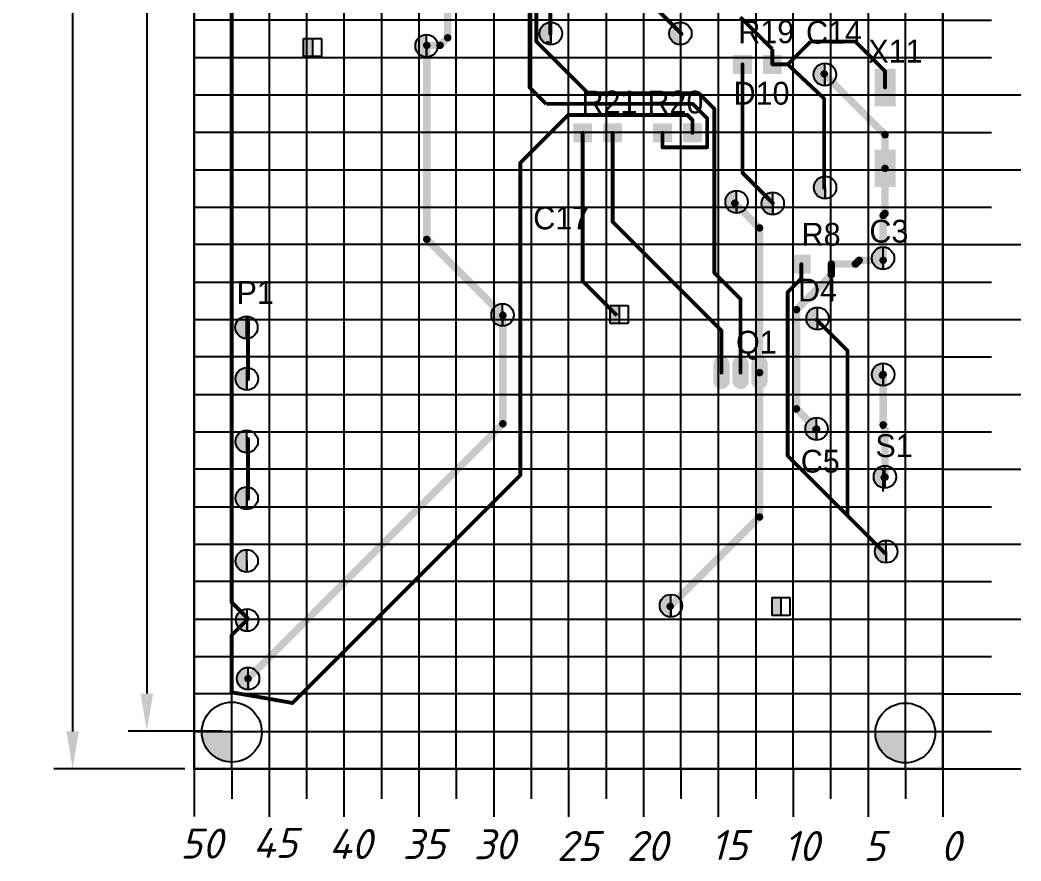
# Model space of a CAD drawing. Header units: millimetres. Extents: x 40 to 3761, y -469 to 920.
# Drawn here: x 1668.6 to 1735.4, y -23.1 to 33.1 of the extents above; entities that cross this region are included whole.
import ezdxf

# ---------------------------------------------------------------- set-up
doc = ezdxf.new("R2010")
doc.units = ezdxf.units.MM
doc.layers.get('Defpoints').update_dxf_attribs({"color": 5})
for name, color, linetype in [('3-размеры', 6, 'Continuous'), ('BottomLayer', 5, 'Continuous'), ('PDF _Текст', 7, 'Continuous'), ('TopLayer', 1, 'Continuous'), ('TopOverlay', 2, 'Continuous'), ('Слой1', 7, 'Continuous')]:
    doc.layers.add(name, color=color, linetype=linetype)
doc.styles.add('PDF ISOCPEUR Italic', font='isocpeui.ttf')
doc.dimstyles.new('ISO-25', dxfattribs={"dimtxt": 2.5, "dimasz": 2.5, "dimexe": 1.25, "dimexo": 0.625, "dimtad": 1, "dimtxsty": 'Standard', "dimcen": 2.5, "dimadec": 0, "dimazin": 0, "dimtfac": 1, "dimtmove": 0, "dimatfit": 3, "dimfxl": 1, "dimarcsym": 0})

# ---------------------------------------------------------------- blocks, each defined once
blk = doc.blocks.new('*U97')
for p, q in [((-3.75, 1.609), (-3.75, -1.609)), ((-1.25, 1.609), (-1.25, -0.391)), ((1.25, 1.609), (1.25, -1.609)), ((3.75, 1.609), (3.75, -0.391))]:
    blk.add_line(p, q)
blk = doc.blocks.new('*U98')
at = {"color": 0, "linetype": 'ByBlock', "lineweight": -2, "transparency": 16777216}
for p in [(0, 0), (10, 0), (20, 0), (30, 0), (40, 0)]:
    blk.add_blockref('*U97', p, dxfattribs=at)
blk = doc.blocks.new('*U99')
blk.add_line((0, 0.984), (0, -0.984))
blk = doc.blocks.new('*U100')
at = {"color": 0, "linetype": 'ByBlock', "lineweight": -2, "transparency": 16777216}
for p in [(80, 0), (85, 0), (90, 0), (95, 0), (100, 0), (105, 0), (110, 0), (115, 0), (120, 0), (125, 0)]:
    blk.add_blockref('*U99', p, dxfattribs=at)
blk = doc.blocks.new('*U95')
blk.add_line((1.624, 0), (-1.624, 0))
blk = doc.blocks.new('*U96')
at = {"color": 0, "linetype": 'ByBlock', "lineweight": -2, "transparency": 16777216}
for p in [(0, -75), (0, -77.5), (0, -80), (0, -82.5), (0, -85), (0, -87.5), (0, -90), (0, -92.5), (0, -95), (0, -97.5), (0, -100), (0, -102.5), (0, -105), (0, -107.5), (0, -110), (0, -112.5), (0, -115), (0, -117.5), (0, -120), (0, -122.5), (0, -125)]:
    blk.add_blockref('*U95', p, dxfattribs=at)
blk = doc.blocks.new('*D110')
at = {"layer": '3-размеры', "color": 0, "lineweight": -2, "transparency": 16777216}
for p, q in [((1679.606, 135.565), (1670.86, 135.565)), ((1672.11, 133.065), (1672.11, -14.435)), ((1679.606, -16.935), (1670.86, -16.935))]:
    blk.add_line(p, q, dxfattribs=at)
at = {"layer": '3-размеры', "color": 0, "transparency": 16777216}
for points in [[(1671.693, 133.065), (1672.526, 133.065), (1672.11, 135.565)], [(1671.693, -14.435), (1672.526, -14.435), (1672.11, -16.935)]]:
    blk.add_solid(points, dxfattribs=at)
at = {"layer": 'Defpoints', "color": 0, "transparency": 16777216}
for p in [(1680.231, 135.565), (1672.11, -16.935), (1680.231, -16.935)]:
    blk.add_point(p, dxfattribs=at)
at = {"layer": '3-размеры', "color": 0, "transparency": 16777216, "insert": (1670.235, 59.315), "char_height": 2.5, "attachment_point": 5, "rotation": 90}
blk.add_mtext('150h12', dxfattribs=at)
blk = doc.blocks.new('*D106')
at = {"layer": '3-размеры', "color": 0, "lineweight": -2, "transparency": 16777216}
for p, q in [((1682.106, 130.565), (1675.815, 130.565)), ((1677.065, 128.065), (1677.065, -11.917)), ((1682.109, -14.417), (1675.815, -14.417))]:
    blk.add_line(p, q, dxfattribs=at)
at = {"layer": '3-размеры', "color": 0, "transparency": 16777216}
for points in [[(1676.648, 128.065), (1677.482, 128.065), (1677.065, 130.565)], [(1676.648, -11.917), (1677.482, -11.917), (1677.065, -14.417)]]:
    blk.add_solid(points, dxfattribs=at)
at = {"layer": 'Defpoints', "color": 0, "transparency": 16777216}
for p in [(1682.731, 130.565), (1677.065, -14.417), (1682.734, -14.417)]:
    blk.add_point(p, dxfattribs=at)
at = {"layer": '3-размеры', "color": 0, "transparency": 16777216, "insert": (1675.19, 58.074), "char_height": 2.5, "attachment_point": 5, "rotation": 90}
blk.add_mtext('145%%P0.2', dxfattribs=at)
blk = doc.blocks.new('*U101')
for p, q in [((2.5, 76.25), (2.5, -76.25)), ((-2.5, 73.75), (-2.5, -76.25)), ((0.003, -76.25), (0.003, 73.75))]:
    blk.add_line(p, q)
blk = doc.blocks.new('*U102')
at = {"color": 0, "linetype": 'ByBlock', "lineweight": -2, "transparency": 16777216}
for p in [(0, 0), (7.5, 0), (15, 0), (22.5, 0), (30, 0), (37.5, 0), (45, 0)]:
    blk.add_blockref('*U101', p, dxfattribs=at)
blk = doc.blocks.new('*U103')
for p, q in [((25, 2.5), (-25, 2.5)), ((-25, 0), (25, 0)), ((-25, -2.5), (25, -2.5))]:
    blk.add_line(p, q)
blk = doc.blocks.new('*U104')
at = {"color": 0, "linetype": 'ByBlock', "lineweight": -2, "transparency": 16777216}
for p in [(0, 45), (0, 37.5), (0, 30), (0, 22.5), (0, 15), (0, 7.5), (0, 0)]:
    blk.add_blockref('*U103', p, dxfattribs=at)

msp = doc.modelspace()

# ---------------------------------------------------------------- hatches: boundary and pattern name
h = msp.add_hatch(color=256)
h.dxf.hatch_style = 1
h.paths.add_polyline_path([(1704.043, 32.912, 0.414214), (1703.293, 32.162, 0.414214), (1704.043, 31.412), (1704.043, 32.162)])
h = msp.add_hatch(color=256)
h.dxf.hatch_style = 1
h.paths.add_polyline_path([(1712.696, 32.916, 0.414214), (1711.946, 32.166, 0.414214), (1712.696, 31.416), (1712.696, 32.166)])
h = msp.add_hatch(color=256)
h.dxf.hatch_style = 1
h.paths.add_polyline_path([(1688.125, 31.84), (1687.531, 31.84), (1687.531, 30.64), (1688.125, 30.64)])
h = msp.add_hatch(color=256)
h.dxf.hatch_style = 1
h.paths.add_polyline_path([(1695.747, 32.088, 0.414214), (1694.997, 31.338, 0.414214), (1695.747, 30.588), (1695.747, 31.338)])
h = msp.add_hatch(color=256)
h.dxf.hatch_style = 1
h.paths.add_polyline_path([(1722.35, 30.174, 0.414214), (1721.6, 29.424, 0.414214), (1722.35, 28.674), (1722.35, 29.424)])
h = msp.add_hatch(color=256)
h.dxf.hatch_style = 1
h.paths.add_polyline_path([(1722.361, 22.635, 0.414214), (1721.611, 21.885, 0.414214), (1722.361, 21.135), (1722.361, 21.885)])
h = msp.add_hatch(color=256)
h.dxf.hatch_style = 1
h.paths.add_polyline_path([(1716.452, 21.674, 0.414214), (1715.702, 20.924, 0.414214), (1716.452, 20.174), (1716.452, 20.924)])
h = msp.add_hatch(color=256)
h.dxf.hatch_style = 1
h.paths.add_polyline_path([(1718.864, 21.559, 0.414214), (1718.114, 20.809, 0.414214), (1718.864, 20.059), (1718.864, 20.809)])
h = msp.add_hatch(color=256)
h.dxf.hatch_style = 1
h.paths.add_polyline_path([(1726.232, 17.905, 0.414214), (1725.482, 17.155, 0.414214), (1726.232, 16.405), (1726.232, 17.155)])
h = msp.add_hatch(color=256)
h.dxf.hatch_style = 1
h.paths.add_polyline_path([(1700.823, 14.12, 0.414214), (1700.073, 13.37, 0.414214), (1700.823, 12.62), (1700.823, 13.37)])
h = msp.add_hatch(color=256)
h.dxf.hatch_style = 1
h.paths.add_polyline_path([(1708.609, 14.005), (1708.015, 14.005), (1708.015, 12.805), (1708.609, 12.805)])
h = msp.add_hatch(color=256)
h.dxf.hatch_style = 1
h.paths.add_polyline_path([(1721.863, 13.88, 0.414214), (1721.113, 13.13, 0.414214), (1721.863, 12.38), (1721.863, 13.13)])
h = msp.add_hatch(color=256)
h.dxf.hatch_style = 1
h.paths.add_polyline_path([(1683.715, 13.293, 0.414214), (1682.965, 12.543, 0.414214), (1683.715, 11.793), (1683.715, 12.543)])
h = msp.add_hatch(color=256)
h.dxf.hatch_style = 1
h.paths.add_polyline_path([(1726.243, 10.141, 0.414214), (1725.493, 9.391, 0.414214), (1726.243, 8.641), (1726.243, 9.391)])
h = msp.add_hatch(color=256)
h.dxf.hatch_style = 1
h.paths.add_polyline_path([(1683.741, 9.859, 0.414214), (1682.991, 9.109, 0.414214), (1683.741, 8.359), (1683.741, 9.109)])
h = msp.add_hatch(color=256)
h.dxf.hatch_style = 1
h.paths.add_polyline_path([(1721.799, 6.521, 0.414214), (1721.049, 5.771, 0.414214), (1721.799, 5.021), (1721.799, 5.771)])
h = msp.add_hatch(color=256)
h.dxf.hatch_style = 1
h.paths.add_polyline_path([(1683.733, 5.676, 0.414214), (1682.983, 4.926, 0.414214), (1683.733, 4.176), (1683.733, 4.926)])
h = msp.add_hatch(color=256)
h.dxf.hatch_style = 1
h.paths.add_polyline_path([(1726.361, 3.315, 0.414214), (1725.611, 2.565, 0.414214), (1726.361, 1.815), (1726.361, 2.565)])
h = msp.add_hatch(color=256)
h.dxf.hatch_style = 1
h.paths.add_polyline_path([(1683.733, 1.885, 0.414214), (1682.983, 1.135, 0.414214), (1683.733, 0.385), (1683.733, 1.135)])
h = msp.add_hatch(color=256)
h.dxf.hatch_style = 1
h.paths.add_polyline_path([(1726.444, -1.685, 0.414214), (1725.694, -2.435, 0.414214), (1726.444, -3.185), (1726.444, -2.435)])
h = msp.add_hatch(color=256)
h.dxf.hatch_style = 1
h.paths.add_polyline_path([(1683.733, -2.305, 0.414214), (1682.983, -3.055, 0.414214), (1683.733, -3.805), (1683.733, -3.055)])
h = msp.add_hatch(color=256)
h.dxf.hatch_style = 1
h.paths.add_polyline_path([(1712.066, -5.292, 0.414214), (1711.316, -6.042, 0.414214), (1712.066, -6.792), (1712.066, -6.042)])
h = msp.add_hatch(color=256)
h.dxf.hatch_style = 1
h.paths.add_polyline_path([(1719.414, -5.5), (1718.82, -5.5), (1718.82, -6.7), (1719.414, -6.7)])
h = msp.add_hatch(color=256)
h.dxf.hatch_style = 1
h.paths.add_polyline_path([(1683.763, -6.25, 0.414214), (1683.013, -7, 0.414214), (1683.763, -7.75), (1683.763, -7)])
h = msp.add_hatch(color=256)
h.dxf.hatch_style = 1
h.paths.add_polyline_path([(1683.824, -10.164, 0.414214), (1683.074, -10.914, 0.414214), (1683.824, -11.664), (1683.824, -10.914)])
at = {"layer": 'BottomLayer'}
h = msp.add_hatch(color=256, dxfattribs=at)
h.dxf.hatch_style = 1
edge = h.paths.add_edge_path()
edge.add_line((1682.735, -14.485), (1680.735, -14.485))
edge.add_arc((1682.749, -14.471), 2.013, 180.37805, 269.62195)
edge.add_line((1682.735, -16.485), (1682.735, -14.485))
h = msp.add_hatch(color=256, dxfattribs=at)
h.dxf.hatch_style = 1
edge = h.paths.add_edge_path()
edge.add_line((1727.722, -14.541), (1725.722, -14.541))
edge.add_arc((1727.736, -14.528), 2.013, 180.37805, 269.62195)
edge.add_line((1727.722, -16.541), (1727.722, -14.541))

# ---------------------------------------------------------------- linework, layer by layer
for p, q in [((1680.231, -16.935), (1680.231, 133.065)), ((1730.231, -16.935), (1730.231, 133.065)), ((1730.231, 131.815), (1730.231, -16.935)), ((1680.179, 0.145), (1680.179, 0.145)), ((1730.231, -14.435), (1730.231, -11.935)), ((1680.231, -16.935), (1680.231, -14.435)), ((1681.481, -16.935), (1680.231, -16.935)), ((1680.231, -16.935), (1680.231, -20.13)), ((1680.231, -16.935), (1682.734, -16.935)), ((1730.231, -16.935), (1681.481, -16.935))]:
    msp.add_line(p, q)
for centre in [(1682.735, -14.485), (1727.722, -14.541)]:
    msp.add_circle(centre, 2, dxfattribs=at)
at = {"layer": 'TopLayer'}
for points, const_width in [([(1682.732, -5.822), (1682.732, 45.616)], 0.254), ([(1703.077, 31.628), (1703.077, 45.141)], 0.254), ([(1697.159, 31.882), (1697.159, 42.55)], 0.5), ([(1702.62, 28.58), (1702.62, 42.804)], 0.254), ([(1704.017, 32.136), (1704.017, 36.607)], 0.254), ([(1712.78, 32.136), (1708.335, 36.581)], 0.254), ([(1718.844, 31.12), (1716.71, 33.254)], 0.254), ([(1697.159, 31.882), (1696.651, 31.374)], 0.5), ([(1695.762, 18.42), (1695.762, 31.374)], 0.5), ([(1696.651, 31.374), (1695.762, 31.374)], 0.5), ([(1706.531, 28.174), (1703.077, 31.628)], 0.254), ([(1721.39, 31.628), (1719.866, 30.104)], 0.254), ([(1724.388, 31.628), (1721.39, 31.628)], 0.254), ([(1726.369, 29.647), (1724.388, 31.628)], 0.254), ([(1718.844, 30.104), (1718.844, 31.12)], 0.254), ([(1716.844, 22.865), (1716.844, 30.104)], 0.254), ([(1719.866, 30.104), (1718.844, 30.104)], 0.254), ([(1722.305, 27.818), (1719.866, 30.104)], 0.254), ([(1726.369, 25.405), (1722.305, 29.469)], 0.5), ([(1726.369, 28.561), (1726.369, 29.647)], 0.254), ([(1703.737, 27.463), (1702.62, 28.58)], 0.254), ([(1713.923, 28.174), (1706.531, 28.174)], 0.254), ([(1714.964, 27.132), (1713.923, 28.174)], 0.254), ([(1713.516, 27.463), (1703.737, 27.463)], 0.254), ([(1714.482, 26.497), (1713.516, 27.463)], 0.254), ([(1722.305, 21.849), (1722.305, 27.818)], 0.254), ([(1705.211, 26.726), (1702.01, 23.526)], 0.254), ([(1713.161, 26.726), (1705.211, 26.726)], 0.254), ([(1713.51, 26.377), (1713.161, 26.726)], 0.254), ([(1714.964, 16.185), (1714.964, 27.132)], 0.254), ([(1713.51, 25.532), (1713.51, 26.377)], 0.254), ([(1714.482, 24.567), (1714.482, 26.497)], 0.254), ([(1706.176, 15.626), (1706.176, 25.532)], 0.254), ([(1708.176, 19.595), (1708.176, 25.532)], 0.254), ([(1711.51, 24.567), (1711.51, 25.532)], 0.254), ([(1726.369, 23.161), (1726.369, 25.405)], 0.5), ([(1714.482, 24.567), (1711.51, 24.567)], 0.254), ([(1702.01, 2.672), (1702.01, 23.526)], 0.254), ([(1726.369, 20.147), (1726.369, 23.161)], 0.5), ([(1718.876, 20.833), (1716.844, 22.865)], 0.254), ([(1717.987, 19.182), (1716.336, 20.833)], 0.5), ([(1726.369, 20.147), (1726.242, 20.02)], 0.5), ([(1726.242, 17.023), (1726.242, 20.02)], 0.5), ([(1715.447, 12.324), (1708.176, 19.595)], 0.254), ([(1717.987, 9.522), (1717.987, 19.182)], 0.5), ([(1700.842, 13.34), (1695.762, 18.42)], 0.5), ([(1720.781, 15.804), (1720.781, 16.769)], 0.254), ([(1722.781, 16.058), (1722.781, 16.769)], 0.5), ([(1724.388, 16.769), (1722.781, 16.769)], 0.5), ([(1724.642, 17.023), (1724.388, 16.769)], 0.5), ([(1726.242, 17.023), (1724.642, 17.023)], 0.5), ([(1716.717, 14.432), (1714.964, 16.185)], 0.254), ([(1722.781, 16.058), (1720.451, 13.728)], 0.5), ([(1708.462, 13.34), (1706.176, 15.626)], 0.254), ([(1720.781, 15.804), (1719.866, 14.89)], 0.254), ([(1719.866, 3.968), (1719.866, 14.89)], 0.254), ([(1716.717, 9.522), (1716.717, 14.432)], 0.254), ([(1700.842, 6.104), (1700.842, 13.34)], 0.5), ([(1720.451, 7.099), (1720.451, 13.728)], 0.5), ([(1683.824, 9.086), (1683.824, 13.086)], 0.254), ([(1723.854, 10.996), (1721.797, 13.053)], 0.254), ([(1715.447, 9.522), (1715.447, 12.324)], 0.254), ([(1723.854, -0.02), (1723.854, 10.996)], 0.254), ([(1715.447, 10.072), (1715.447, 8.972)], 1.1), ([(1716.717, 10.072), (1716.717, 8.972)], 1.1), ([(1717.987, 10.072), (1717.987, 8.972)], 1.1), ([(1717.987, -0.122), (1717.987, 9.522)], 0.5), ([(1726.242, 6.025), (1726.242, 9.403)], 0.5), ([(1721.797, 5.753), (1720.451, 7.099)], 0.5), ([(1700.842, 6.104), (1683.824, -10.914)], 0.5), ([(1726.369, 5.898), (1726.242, 6.025)], 0.5), ([(1726.369, 2.545), (1726.369, 5.898)], 0.5), ([(1683.824, 1.086), (1683.824, 5.086)], 0.254), ([(1723.854, -0.02), (1719.866, 3.968)], 0.254), ([(1702.01, 2.672), (1686.796, -12.542)], 0.254), ([(1717.987, -0.122), (1712.018, -6.091)], 0.5), ([(1726.369, -2.535), (1723.854, -0.02)], 0.254), ([(1683.824, -6.914), (1682.732, -5.822)], 0.254), ([(1683.824, -6.914), (1682.732, -8.006)], 0.254), ([(1682.732, -11.831), (1682.732, -8.006)], 0.254), ([(1685.438, -12.294), (1682.732, -11.831)], 0.254), ([(1686.796, -12.542), (1685.438, -12.294)], 0.254)]:
    msp.add_lwpolyline(points, dxfattribs=dict(at, const_width=const_width))
for points, const_width in [([(1697.284, 31.882, -1), (1697.034, 31.882, -1)], 0.25), ([(1697.284, 31.882, -1), (1697.034, 31.882, -1)], 0.25), ([(1704.08, 32.136, -1), (1703.953, 32.136, -1)], 0.127), ([(1712.843, 32.136, -1), (1712.716, 32.136, -1)], 0.127), ([(1695.887, 31.374, -1), (1695.637, 31.374, -1)], 0.25), ([(1695.887, 31.374, -1), (1695.637, 31.374, -1)], 0.25), ([(1696.776, 31.374, -1), (1696.526, 31.374, -1)], 0.25), ([(1696.776, 31.374, -1), (1696.526, 31.374, -1)], 0.25), ([(1703.14, 31.628, -1), (1703.013, 31.628, -1)], 0.127), ([(1703.14, 31.628, -1), (1703.013, 31.628, -1)], 0.127), ([(1703.896, 31.548, -1), (1703.769, 31.548, -1)], 0.127), ([(1703.896, 31.548, -1), (1703.769, 31.548, -1)], 0.127), ([(1724.451, 31.628, -1), (1724.324, 31.628, -1)], 0.127), ([(1724.451, 31.628, -1), (1724.324, 31.628, -1)], 0.127), ([(1716.907, 30.104, -1), (1716.78, 30.104, -1)], 0.127), ([(1718.907, 30.104, -1), (1718.78, 30.104, -1)], 0.127), ([(1718.907, 30.104, -1), (1718.78, 30.104, -1)], 0.127), ([(1719.93, 30.104, -1), (1719.803, 30.104, -1)], 0.127), ([(1719.93, 30.104, -1), (1719.803, 30.104, -1)], 0.127), ([(1719.93, 30.104, -1), (1719.803, 30.104, -1)], 0.127), ([(1722.43, 29.469, -1), (1722.18, 29.469, -1)], 0.25), ([(1726.432, 29.647, -1), (1726.305, 29.647, -1)], 0.127), ([(1726.432, 29.647, -1), (1726.305, 29.647, -1)], 0.127), ([(1702.683, 28.58, -1), (1702.556, 28.58, -1)], 0.127), ([(1702.683, 28.58, -1), (1702.556, 28.58, -1)], 0.127), ([(1706.595, 28.174, -1), (1706.468, 28.174, -1)], 0.127), ([(1706.595, 28.174, -1), (1706.468, 28.174, -1)], 0.127), ([(1713.986, 28.174, -1), (1713.859, 28.174, -1)], 0.127), ([(1713.986, 28.174, -1), (1713.859, 28.174, -1)], 0.127), ([(1726.432, 28.561, -1), (1726.305, 28.561, -1)], 0.127), ([(1713.58, 27.463, -1), (1713.453, 27.463, -1)], 0.127), ([(1713.58, 27.463, -1), (1713.453, 27.463, -1)], 0.127), ([(1722.368, 27.818, -1), (1722.241, 27.818, -1)], 0.127), ([(1722.368, 27.818, -1), (1722.241, 27.818, -1)], 0.127), ([(1705.274, 26.726, -1), (1705.147, 26.726, -1)], 0.127), ([(1705.274, 26.726, -1), (1705.147, 26.726, -1)], 0.127), ([(1713.224, 26.726, -1), (1713.097, 26.726, -1)], 0.127), ([(1713.224, 26.726, -1), (1713.097, 26.726, -1)], 0.127), ([(1715.028, 27.132, -1), (1714.901, 27.132, -1)], 0.127), ([(1715.028, 27.132, -1), (1714.901, 27.132, -1)], 0.127), ([(1713.573, 26.377, -1), (1713.446, 26.377, -1)], 0.127), ([(1713.573, 26.377, -1), (1713.446, 26.377, -1)], 0.127), ([(1714.545, 26.497, -1), (1714.418, 26.497, -1)], 0.127), ([(1714.545, 26.497, -1), (1714.418, 26.497, -1)], 0.127), ([(1706.239, 25.532, -1), (1706.112, 25.532, -1)], 0.127), ([(1708.239, 25.532, -1), (1708.112, 25.532, -1)], 0.127), ([(1711.573, 25.532, -1), (1711.446, 25.532, -1)], 0.127), ([(1713.573, 25.532, -1), (1713.446, 25.532, -1)], 0.127), ([(1726.494, 25.405, -1), (1726.244, 25.405, -1)], 0.25), ([(1726.494, 25.405, -1), (1726.244, 25.405, -1)], 0.25), ([(1711.573, 24.567, -1), (1711.446, 24.567, -1)], 0.127), ([(1711.573, 24.567, -1), (1711.446, 24.567, -1)], 0.127), ([(1714.545, 24.567, -1), (1714.418, 24.567, -1)], 0.127), ([(1714.545, 24.567, -1), (1714.418, 24.567, -1)], 0.127), ([(1702.074, 23.526, -1), (1701.947, 23.526, -1)], 0.127), ([(1702.074, 23.526, -1), (1701.947, 23.526, -1)], 0.127), ([(1726.494, 23.161, -1), (1726.244, 23.161, -1)], 0.25), ([(1726.494, 23.161, -1), (1726.244, 23.161, -1)], 0.25), ([(1716.907, 22.865, -1), (1716.78, 22.865, -1)], 0.127), ([(1716.907, 22.865, -1), (1716.78, 22.865, -1)], 0.127), ([(1722.368, 21.849, -1), (1722.241, 21.849, -1)], 0.127), ([(1716.461, 20.833, -1), (1716.211, 20.833, -1)], 0.25), ([(1718.939, 20.833, -1), (1718.812, 20.833, -1)], 0.127), ([(1726.367, 20.02, -1), (1726.117, 20.02, -1)], 0.25), ([(1726.367, 20.02, -1), (1726.117, 20.02, -1)], 0.25), ([(1726.494, 20.147, -1), (1726.244, 20.147, -1)], 0.25), ([(1726.494, 20.147, -1), (1726.244, 20.147, -1)], 0.25), ([(1708.239, 19.595, -1), (1708.112, 19.595, -1)], 0.127), ([(1708.239, 19.595, -1), (1708.112, 19.595, -1)], 0.127), ([(1718.112, 19.182, -1), (1717.862, 19.182, -1)], 0.25), ([(1718.112, 19.182, -1), (1717.862, 19.182, -1)], 0.25), ([(1695.887, 18.42, -1), (1695.637, 18.42, -1)], 0.25), ([(1695.887, 18.42, -1), (1695.637, 18.42, -1)], 0.25), ([(1720.844, 16.769, -1), (1720.717, 16.769, -1)], 0.127), ([(1722.906, 16.769, -1), (1722.656, 16.769, -1)], 0.25), ([(1722.906, 16.769, -1), (1722.656, 16.769, -1)], 0.25), ([(1724.513, 16.769, -1), (1724.263, 16.769, -1)], 0.25), ([(1724.513, 16.769, -1), (1724.263, 16.769, -1)], 0.25), ([(1724.767, 17.023, -1), (1724.517, 17.023, -1)], 0.25), ([(1724.767, 17.023, -1), (1724.517, 17.023, -1)], 0.25), ([(1726.367, 17.023, -1), (1726.117, 17.023, -1)], 0.25), ([(1726.367, 17.023, -1), (1726.117, 17.023, -1)], 0.25), ([(1715.028, 16.185, -1), (1714.901, 16.185, -1)], 0.127), ([(1715.028, 16.185, -1), (1714.901, 16.185, -1)], 0.127), ([(1722.906, 16.058, -1), (1722.656, 16.058, -1)], 0.25), ([(1722.906, 16.058, -1), (1722.656, 16.058, -1)], 0.25), ([(1706.239, 15.626, -1), (1706.112, 15.626, -1)], 0.127), ([(1706.239, 15.626, -1), (1706.112, 15.626, -1)], 0.127), ([(1720.844, 15.804, -1), (1720.717, 15.804, -1)], 0.127), ([(1720.844, 15.804, -1), (1720.717, 15.804, -1)], 0.127), ([(1719.93, 14.89, -1), (1719.803, 14.89, -1)], 0.127), ([(1719.93, 14.89, -1), (1719.803, 14.89, -1)], 0.127), ([(1716.78, 14.432, -1), (1716.653, 14.432, -1)], 0.127), ([(1716.78, 14.432, -1), (1716.653, 14.432, -1)], 0.127), ([(1700.967, 13.34, -1), (1700.717, 13.34, -1)], 0.25), ([(1700.967, 13.34, -1), (1700.717, 13.34, -1)], 0.25), ([(1720.576, 13.728, -1), (1720.326, 13.728, -1)], 0.25), ([(1720.576, 13.728, -1), (1720.326, 13.728, -1)], 0.25), ([(1683.887, 13.086, -1), (1683.76, 13.086, -1)], 0.127), ([(1721.86, 13.053, -1), (1721.733, 13.053, -1)], 0.127), ([(1715.51, 12.324, -1), (1715.383, 12.324, -1)], 0.127), ([(1715.51, 12.324, -1), (1715.383, 12.324, -1)], 0.127), ([(1723.918, 10.996, -1), (1723.791, 10.996, -1)], 0.127), ([(1723.918, 10.996, -1), (1723.791, 10.996, -1)], 0.127), ([(1715.722, 10.072, -1), (1715.172, 10.072, -1)], 0.55), ([(1716.992, 10.072, -1), (1716.442, 10.072, -1)], 0.55), ([(1718.262, 10.072, -1), (1717.712, 10.072, -1)], 0.55), ([(1715.722, 8.972, -1), (1715.172, 8.972, -1)], 0.55), ([(1715.51, 9.522, -1), (1715.383, 9.522, -1)], 0.127), ([(1716.992, 8.972, -1), (1716.442, 8.972, -1)], 0.55), ([(1716.78, 9.522, -1), (1716.653, 9.522, -1)], 0.127), ([(1718.262, 8.972, -1), (1717.712, 8.972, -1)], 0.55), ([(1718.112, 9.522, -1), (1717.862, 9.522, -1)], 0.25), ([(1718.112, 9.522, -1), (1717.862, 9.522, -1)], 0.25), ([(1726.32, 9.343, -1), (1726.07, 9.343, -1)], 0.25), ([(1726.367, 9.403, -1), (1726.117, 9.403, -1)], 0.25), ([(1683.887, 9.086, -1), (1683.76, 9.086, -1)], 0.127), ([(1720.576, 7.099, -1), (1720.326, 7.099, -1)], 0.25), ([(1720.576, 7.099, -1), (1720.326, 7.099, -1)], 0.25), ([(1700.967, 6.104, -1), (1700.717, 6.104, -1)], 0.25), ([(1700.967, 6.104, -1), (1700.717, 6.104, -1)], 0.25), ([(1726.367, 6.025, -1), (1726.117, 6.025, -1)], 0.25), ([(1726.367, 6.025, -1), (1726.117, 6.025, -1)], 0.25), ([(1721.876, 5.722, -1), (1721.626, 5.722, -1)], 0.25), ([(1721.922, 5.753, -1), (1721.672, 5.753, -1)], 0.25), ([(1683.887, 5.086, -1), (1683.76, 5.086, -1)], 0.127), ([(1719.93, 3.968, -1), (1719.803, 3.968, -1)], 0.127), ([(1719.93, 3.968, -1), (1719.803, 3.968, -1)], 0.127), ([(1702.074, 2.672, -1), (1701.947, 2.672, -1)], 0.127), ([(1702.074, 2.672, -1), (1701.947, 2.672, -1)], 0.127), ([(1726.438, 2.517, -1), (1726.188, 2.517, -1)], 0.25), ([(1726.494, 2.545, -1), (1726.244, 2.545, -1)], 0.25), ([(1683.887, 1.086, -1), (1683.76, 1.086, -1)], 0.127), ([(1718.112, -0.122, -1), (1717.862, -0.122, -1)], 0.25), ([(1718.112, -0.122, -1), (1717.862, -0.122, -1)], 0.25), ([(1723.918, -0.02, -1), (1723.791, -0.02, -1)], 0.127), ([(1723.918, -0.02, -1), (1723.791, -0.02, -1)], 0.127), ([(1723.918, -0.02, -1), (1723.791, -0.02, -1)], 0.127), ([(1726.432, -2.535, -1), (1726.305, -2.535, -1)], 0.127), ([(1682.795, -5.822, -1), (1682.668, -5.822, -1)], 0.127), ([(1682.795, -5.822, -1), (1682.668, -5.822, -1)], 0.127), ([(1712.143, -6.091, -1), (1711.893, -6.091, -1)], 0.25), ([(1683.887, -6.914, -1), (1683.76, -6.914, -1)], 0.127), ([(1683.887, -6.914, -1), (1683.76, -6.914, -1)], 0.127), ([(1682.795, -8.006, -1), (1682.668, -8.006, -1)], 0.127), ([(1682.795, -8.006, -1), (1682.668, -8.006, -1)], 0.127), ([(1683.949, -10.914, -1), (1683.699, -10.914, -1)], 0.25), ([(1682.795, -11.831, -1), (1682.668, -11.831, -1)], 0.127), ([(1682.795, -11.831, -1), (1682.668, -11.831, -1)], 0.127), ([(1685.762, -12.36, -1), (1685.635, -12.36, -1)], 0.127), ([(1685.781, -12.36, -1), (1685.654, -12.36, -1)], 0.127), ([(1686.859, -12.542, -1), (1686.732, -12.542, -1)], 0.127), ([(1686.859, -12.542, -1), (1686.732, -12.542, -1)], 0.127)]:
    msp.add_lwpolyline(points, format="xyb", close=True, dxfattribs=dict(at, const_width=const_width))
for points in [[(1717.474, 29.469), (1716.214, 29.469), (1717.474, 30.739), (1716.214, 30.739)], [(1719.474, 29.469), (1718.214, 29.469), (1719.474, 30.739), (1718.214, 30.739)], [(1725.669, 27.311), (1725.669, 29.811), (1727.069, 27.311), (1727.069, 29.811)], [(1706.806, 24.897), (1705.546, 24.897), (1706.806, 26.167), (1705.546, 26.167)], [(1708.806, 24.897), (1707.546, 24.897), (1708.806, 26.167), (1707.546, 26.167)], [(1712.14, 24.897), (1710.88, 24.897), (1712.14, 26.167), (1710.88, 26.167)], [(1714.14, 24.897), (1712.88, 24.897), (1714.14, 26.167), (1712.88, 26.167)], [(1725.669, 21.911), (1725.669, 24.411), (1727.069, 21.911), (1727.069, 24.411)], [(1721.411, 16.134), (1720.151, 16.134), (1721.411, 17.404), (1720.151, 17.404)]]:
    msp.add_solid(points, dxfattribs=at)
at = {"layer": 'Слой1'}
for p, q in [((1704.043, 31.412), (1704.043, 32.912)), ((1712.696, 31.416), (1712.696, 32.916)), ((1704.043, 32.162), (1704.043, 31.412)), ((1712.696, 32.166), (1712.696, 31.416)), ((1687.531, 30.64), (1687.531, 31.84)), ((1687.531, 31.84), (1688.731, 31.84)), ((1688.125, 31.84), (1688.125, 30.64)), ((1688.731, 31.84), (1688.731, 30.64)), ((1695.747, 30.588), (1695.747, 32.088)), ((1695.747, 31.338), (1695.747, 30.588)), ((1688.731, 30.64), (1687.531, 30.64)), ((1722.35, 28.674), (1722.35, 30.174)), ((1722.35, 29.424), (1722.35, 28.674)), ((1722.361, 21.135), (1722.361, 22.635)), ((1716.452, 20.174), (1716.452, 21.674)), ((1718.864, 20.059), (1718.864, 21.559)), ((1722.361, 21.885), (1722.361, 21.135)), ((1716.452, 20.924), (1716.452, 20.174)), ((1718.864, 20.809), (1718.864, 20.059)), ((1726.232, 16.405), (1726.232, 17.905)), ((1726.232, 17.155), (1726.232, 16.405)), ((1700.823, 12.62), (1700.823, 14.12)), ((1708.015, 12.805), (1708.015, 14.005)), ((1708.015, 14.005), (1709.215, 14.005)), ((1708.609, 14.005), (1708.609, 12.805)), ((1709.215, 14.005), (1709.215, 12.805)), ((1721.863, 12.38), (1721.863, 13.88)), ((1683.715, 11.793), (1683.715, 13.293)), ((1700.823, 13.37), (1700.823, 12.62)), ((1709.215, 12.805), (1708.015, 12.805)), ((1721.863, 13.13), (1721.863, 12.38)), ((1683.715, 12.543), (1683.715, 11.793)), ((1726.243, 8.641), (1726.243, 10.141)), ((1683.741, 8.359), (1683.741, 9.859)), ((1726.243, 9.391), (1726.243, 8.641)), ((1683.741, 9.109), (1683.741, 8.359)), ((1721.799, 5.021), (1721.799, 6.521)), ((1683.733, 4.176), (1683.733, 5.676)), ((1721.799, 5.771), (1721.799, 5.021)), ((1683.733, 4.926), (1683.733, 4.176)), ((1726.253, 1.586), (1726.253, 3.086)), ((1726.361, 1.815), (1726.361, 3.315)), ((1726.361, 2.565), (1726.361, 1.815)), ((1683.733, 0.385), (1683.733, 1.885)), ((1683.733, 1.135), (1683.733, 0.385)), ((1726.444, -3.185), (1726.444, -1.685)), ((1683.733, -3.805), (1683.733, -2.305)), ((1726.444, -2.435), (1726.444, -3.185)), ((1683.733, -3.055), (1683.733, -3.805)), ((1712.066, -6.792), (1712.066, -5.292)), ((1718.82, -6.7), (1718.82, -5.5)), ((1718.82, -5.5), (1720.02, -5.5)), ((1719.414, -5.5), (1719.414, -6.7)), ((1720.02, -5.5), (1720.02, -6.7)), ((1683.763, -7.75), (1683.763, -6.25)), ((1712.066, -6.042), (1712.066, -6.792)), ((1683.763, -7), (1683.763, -7.75)), ((1720.02, -6.7), (1718.82, -6.7)), ((1683.824, -11.664), (1683.824, -10.164)), ((1683.824, -10.914), (1683.824, -11.664))]:
    msp.add_line(p, q, dxfattribs=at)
for centre in [(1704.043, 32.162), (1712.696, 32.166), (1695.747, 31.338), (1722.35, 29.424), (1722.361, 21.885), (1716.452, 20.924), (1718.864, 20.809), (1726.232, 17.155), (1700.823, 13.37), (1721.863, 13.13), (1683.715, 12.543), (1726.243, 9.391), (1683.741, 9.109), (1721.799, 5.771), (1683.733, 4.926), (1726.361, 2.565), (1683.733, 1.135), (1726.444, -2.435), (1683.733, -3.055), (1712.066, -6.042), (1683.763, -7), (1683.824, -10.914)]:
    msp.add_circle(centre, 0.75, dxfattribs=at)

# ---------------------------------------------------------------- block references
for name, p in [('*U102', (1682.731, 59.315)), ('*U104', (1705.231, -14.435))]:
    msp.add_blockref(name, p)
at = {"xscale": -1}
for name, p in [('*U96', (1731.855, 108.065)), ('*U98', (1726.481, -18.544))]:
    msp.add_blockref(name, p, dxfattribs=at)
at = {"xscale": -1, "rotation": 90}
msp.add_blockref('*U100', (1734.463, 108.065), dxfattribs=at)

# ---------------------------------------------------------------- texts
at = {"layer": 'PDF _Текст', "char_height": 2, "attachment_point": 7, "style": 'PDF ISOCPEUR Italic'}
for s, insert in [('50', (1679.298, -22.929)), ('45', (1684.145, -22.88)), ('40', (1689.222, -22.957)), ('35', (1694.141, -22.961)), ('30', (1698.894, -22.977)), ('25', (1704.451, -23.088)), ('20', (1709.111, -23.083)), ('15', (1714.719, -23.026)), ('10', (1719.596, -23.09)), ('5', (1724.918, -23.083)), ('0', (1730.066, -23.083))]:
    msp.add_mtext(s, dxfattribs=dict(at, insert=insert))
at = {"layer": 'TopOverlay'}
for s, p in [('R19', (1716.565, 31.518)), ('C14', (1721.089, 31.485)), ('X11', (1725.248, 30.225)), ('D10', (1716.252, 27.414)), ('R21', (1706.093, 26.825)), ('R20', (1710.497, 26.825)), ('C17', (1702.872, 19.086)), ('R8', (1720.797, 17.996)), ('C3', (1725.323, 18.201)), ('P1', (1683.053, 14.112)), ('D4', (1720.556, 14.27)), ('Q1', (1716.414, 10.79)), ('S1', (1725.725, 3.882)), ('С5', (1720.74, 2.843))]:
    msp.add_text(s, height=1.524, dxfattribs=at).set_placement(p)

# ---------------------------------------------------------------- dimensions: what is measured, and where the dimension line sits
at = {"layer": '3-размеры'}
for base, p1, p2, text, picture, middle in [((1672.11, -16.935), (1680.231, 135.565), (1680.231, -16.935), '150h12', '*D110', (1670.235, 59.315)), ((1677.065, -14.417), (1682.731, 130.565), (1682.734, -14.417), '145%%P0.2', '*D106', (1675.19, 58.074))]:
    dim = msp.add_linear_dim(base=base, p1=p1, p2=p2, angle=90, text=text, dimstyle='ISO-25', dxfattribs=at)
    dim.commit()
    dim.dimension.update_dxf_attribs({"geometry": picture, "text_midpoint": middle})

doc.saveas('drawing.dxf')
